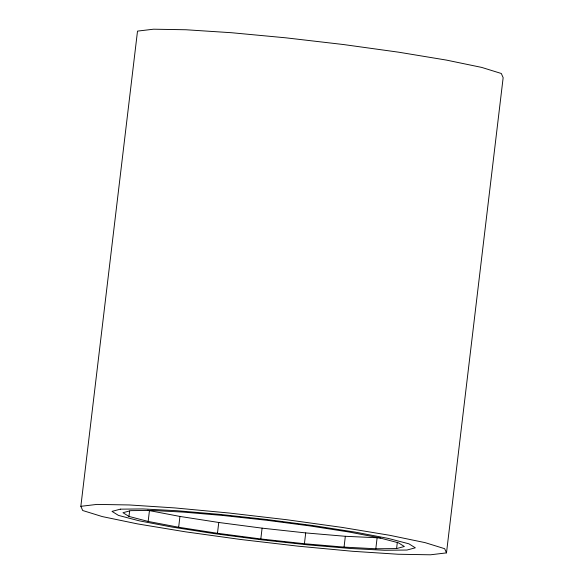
<?xml version="1.0" encoding="UTF-8"?>
<svg xmlns="http://www.w3.org/2000/svg" width="584" height="584" viewBox="0 0 584 584"><rect width="100%" height="100%" fill="white"/><g stroke="black" fill="none" stroke-linecap="round" stroke-linejoin="round"><path stroke-width="0.88" d="M80.847 506.321L137.51 31.113L153.563 29.2L185.938 29.755L231.468 32.719L285.693 37.807L343.312 44.515L398.682 52.195L446.38 60.086L481.742 67.423L501.306 73.489L503.152 77.679L446.49 552.887L430.437 554.8L398.062 554.245L352.532 551.281L298.307 546.193L240.688 539.485L185.318 531.805L137.62 523.914L102.258 516.577L82.694 510.511L80.847 506.321L96.9 504.408L129.268 504.956L174.798 507.919L229.03 513.007L286.649 519.716L342.02 527.396L389.718 535.294L425.079 542.631L444.643 548.69L446.49 552.887M128.976 516.431L122.976 512.708L130.743 510.642L151.526 510.431L183.281 512.095L222.913 515.475L266.53 520.235L309.863 525.914L348.677 531.958L379.169 537.769L398.361 542.777L404.362 546.5L396.594 548.566L375.811 548.778L344.049 547.113L304.425 543.733L260.807 538.966L217.467 533.287L178.653 527.25L148.161 521.439L128.976 516.431L129.619 511.022M148.161 521.439L149.453 510.628L147.708 510.168M178.653 527.25L179.945 516.438L149.453 510.628M217.467 533.287L218.759 522.476L179.945 516.438M260.807 538.966L262.099 528.155L218.759 522.476M304.425 543.733L305.717 532.915L345.341 536.294L380.717 537.93M344.049 547.113L345.341 536.294M375.811 548.778L377.096 537.966M396.594 548.566L397.346 542.259M262.099 528.155L305.717 532.915M120.377 509.16L112.004 511.387L118.472 515.402L139.153 520.804L172.024 527.067L213.868 533.579L260.581 539.696L307.6 544.836L350.32 548.478L384.557 550.274L406.96 550.04L415.334 547.814L408.866 543.806L388.178 538.404L355.306 532.141L313.469 525.629L266.749 519.505L219.73 514.373L177.018 510.73L142.781 508.934L120.377 509.16"/></g></svg>
